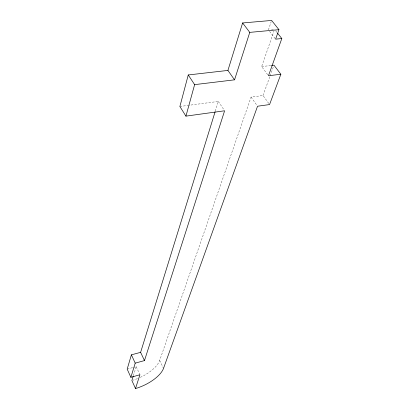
<?xml version="1.0" encoding="UTF-8"?>
<svg xmlns="http://www.w3.org/2000/svg" width="409" height="409" viewBox="0 0 409 409"><rect width="100%" height="100%" fill="white"/><g stroke="black" fill="none" stroke-linecap="round" stroke-linejoin="round"><path stroke-width="0.31" stroke-dasharray="2.04 1.53" d="M133.385 375.692L136.197 366.622L133.794 367.287M215.308 111.161L218.324 101.417L188.707 105.333M268.396 29.934L271.218 21.636M140.292 377.379A26.365 11.544 -25.5 0 0 159.679 360.411L251.07 97.091L263.018 95.512L268.836 103.559M267.721 74.719L261.663 66.57L273.948 31.166M263.018 95.512L269.884 76.468M270.098 75.875L273.534 66.35M127.179 369.123L133.191 367.456M179.883 106.498L188.079 105.415M261.663 66.57L270.886 65.512M271.484 29.647L273.34 29.479M275.717 30.813L277.241 32.746M269.531 31.391L275.226 38.671M251.07 97.091L257.184 105.721M218.324 101.417L223.912 109.74M159.679 360.411L163.513 368.381M136.197 366.622L139.929 374.751M137.511 378.591A26.365 11.544 -25.5 0 1 133.002 380.201"/><path stroke-width="0.61" d="M188.252 74.959L194.623 84.632L234.541 79.827L227.92 70.425L188.252 74.959L179.883 106.498L185.937 116.13L224.613 110.783L144.474 360.585L135.215 363.136L130.875 377.313L139.929 374.751L135.507 388.55L131.887 380.528L133.201 376.295M185.937 116.13L194.623 84.632M215.119 111.769L140.614 352.348L131.396 354.838L127.179 369.123L130.875 377.313M227.92 70.425L242.619 22.96L271.622 20.45L278.943 29.673L275.605 39.157L281.821 38.548L268.478 75.742L280.85 74.249L269.562 104.566L257.542 106.228L163.513 368.381A26.539 11.37 -25.6 0 1 135.507 388.55M234.541 79.827L249.766 32.377L242.619 22.96M271.504 65.445L273.964 65.164L280.85 74.249M249.766 32.377L278.943 29.673M277.624 33.231L281.821 38.548M140.614 352.348L144.474 360.585M131.396 354.838L135.215 363.136"/></g></svg>
